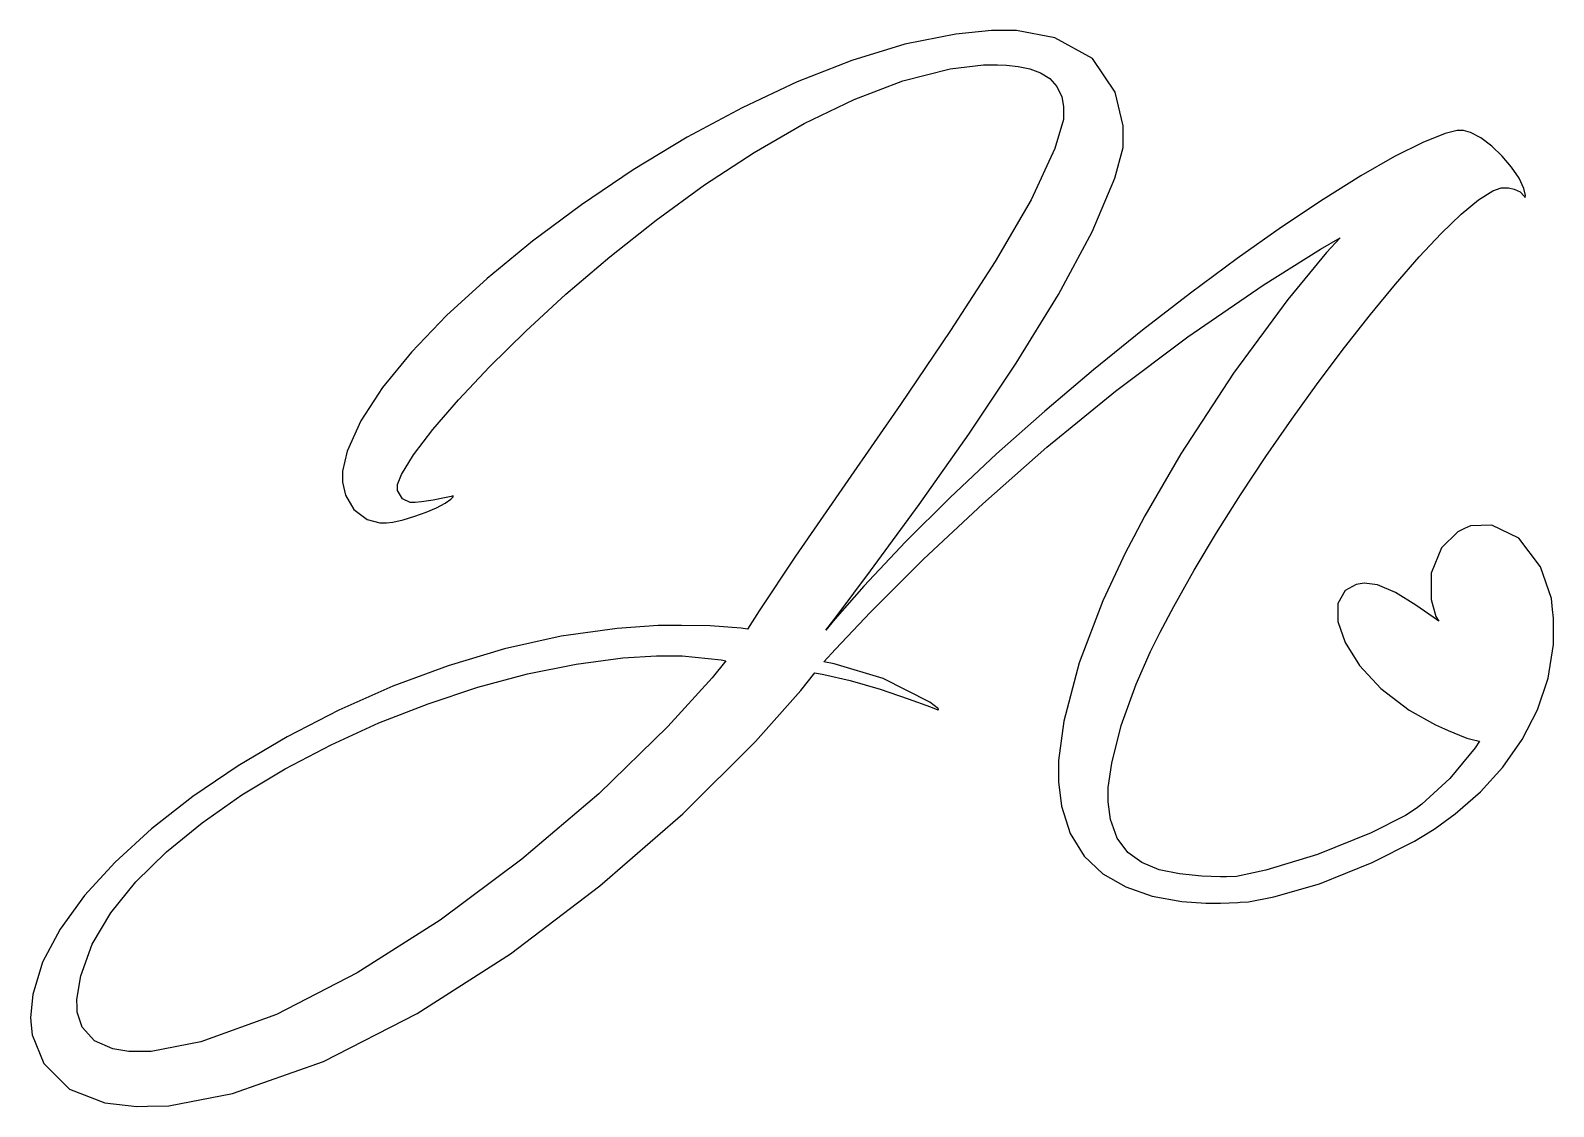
# Model space of a CAD drawing. Extents: x 0 to 107, y 0 to 75.
import ezdxf

# ---------------------------------------------------------------- set-up
doc = ezdxf.new("R2010")
doc.units = 0
doc.layers.get('0').update_dxf_attribs({"linetype": 'CONTINUOUS'})

msp = doc.modelspace()

# ---------------------------------------------------------------- linework, layer by layer
at = {"color": 0}
for p, q in [((64.9524, 75.2147), (61.3971, 74.4996)), ((67.4522, 75.4641), (64.9524, 75.2147)), ((68.2858, 75.4641), (67.4522, 75.4641)), ((69.1857, 75.4655), (68.2858, 75.4655)), ((68.2858, 75.4655), (68.2858, 75.4641)), ((71.888, 74.9625), (69.1857, 75.4655)), ((74.5077, 73.503), (71.888, 74.9625)), ((61.3971, 74.4996), (57.6792, 73.3683)), ((57.6792, 73.3683), (53.8607, 71.8742)), ((61.2539, 71.9459), (64.5488, 72.7756)), ((64.5488, 72.7756), (66.8898, 73.0677)), ((66.8898, 73.0677), (67.6712, 73.0677)), ((67.6712, 73.0677), (67.8737, 73.0677)), ((67.8737, 73.0677), (68.4858, 73.043)), ((68.4858, 73.043), (69.3166, 72.9548)), ((69.3166, 72.9548), (70.1241, 72.7812)), ((70.1241, 72.7812), (70.8713, 72.5029)), ((70.8713, 72.5029), (71.5186, 72.0975)), ((76.1076, 71.1634), (74.5077, 73.503)), ((53.8607, 71.8742), (49.9992, 70.0677)), ((57.8376, 70.6494), (61.2539, 71.9459)), ((71.5186, 72.0975), (72.0288, 71.5465)), ((72.0288, 71.5465), (72.3635, 70.8258)), ((54.3525, 68.9557), (57.8376, 70.6494)), ((72.3635, 70.8258), (72.4835, 70.1449)), ((76.6491, 68.804), (76.1076, 71.1634)), ((49.9992, 70.0677), (46.156, 68.0007)), ((72.4835, 70.1449), (72.4835, 69.9174)), ((72.4835, 69.9174), (72.4835, 69.2408)), ((50.8483, 66.9368), (54.3525, 68.9557)), ((72.4835, 69.2408), (71.8785, 67.2112)), ((76.6491, 68.0173), (76.6491, 68.804)), ((99.1898, 68.2625), (97.6147, 67.6423)), ((100.028, 68.4759), (99.1898, 68.2625)), ((100.307, 68.4759), (100.028, 68.4759)), ((100.467, 68.4759), (100.307, 68.4759)), ((100.948, 68.3355), (100.467, 68.4759)), ((101.674, 67.9524), (100.948, 68.3355)), ((46.156, 68.0007), (42.3926, 65.7229)), ((71.8785, 67.2112), (70.2151, 63.6157)), ((76.0748, 65.1288), (76.6491, 67.2952)), ((76.6491, 67.2952), (76.6491, 68.0173)), ((97.6147, 67.6423), (95.6303, 66.6461)), ((102.431, 67.3834), (101.674, 67.9524)), ((103.164, 66.6859), (102.431, 67.3834)), ((47.3784, 64.6645), (50.8483, 66.9368)), ((95.6303, 66.6461), (93.2889, 65.3052)), ((103.82, 65.9197), (103.164, 66.6859)), ((42.3926, 65.7229), (38.7696, 63.2852)), ((74.4954, 61.3805), (76.0748, 65.1288)), ((93.2889, 65.3052), (90.6406, 63.6489)), ((104.344, 65.1411), (103.82, 65.9197)), ((104.68, 64.4081), (104.344, 65.1411)), ((43.9939, 62.2074), (47.3784, 64.6645)), ((101.506, 63.6171), (102.514, 64.2482)), ((102.514, 64.2482), (103.092, 64.4659)), ((103.092, 64.4659), (103.287, 64.4659)), ((103.287, 64.4659), (103.367, 64.4659)), ((103.367, 64.4659), (103.608, 64.4564)), ((103.608, 64.4564), (104.009, 64.3805)), ((104.009, 64.3805), (104.422, 64.1766)), ((104.422, 64.1766), (104.71, 63.8912)), ((104.787, 63.9329), (104.68, 64.4081)), ((104.776, 63.7783), (104.787, 63.9329)), ((38.7696, 63.2852), (35.3452, 60.7399)), ((70.2151, 63.6157), (67.7115, 59.3136)), ((90.6406, 63.6489), (87.7369, 61.71)), ((100.294, 62.6138), (101.506, 63.6171)), ((104.71, 63.8912), (104.776, 63.7783)), ((40.7458, 59.6374), (43.9939, 62.2074)), ((98.902, 61.2733), (100.294, 62.6138)), ((35.3452, 60.7399), (32.1827, 58.1367)), ((72.1237, 57.0011), (74.4954, 61.3805)), ((87.7369, 61.71), (84.6282, 59.5189)), ((90.4586, 60.1832), (91.8298, 60.9713)), ((91.8298, 60.9713), (90.8734, 59.9338)), ((97.3624, 59.6346), (98.902, 61.2733)), ((86.4376, 57.6626), (90.4586, 60.1832)), ((90.8734, 59.9338), (88.1793, 56.6579)), ((37.6865, 57.0258), (40.7458, 59.6374)), ((67.7115, 59.3136), (64.5915, 54.489)), ((84.6282, 59.5189), (81.3675, 57.1059)), ((95.7033, 57.7356), (97.3624, 59.6346)), ((32.1827, 58.1367), (29.3398, 55.5279)), ((81.1858, 54.0561), (86.4376, 57.6626)), ((93.9546, 55.6147), (95.7033, 57.7356)), ((34.8685, 54.4421), (37.6865, 57.0258)), ((69.1734, 52.2153), (72.1237, 57.0011)), ((81.3675, 57.1059), (78.0023, 54.5028)), ((88.1793, 56.6579), (84.3746, 51.5056)), ((29.3398, 55.5279), (26.8786, 52.9664)), ((92.1438, 53.3107), (93.9546, 55.6147)), ((32.3412, 51.9575), (34.8685, 54.4421)), ((64.5915, 54.489), (61.0761, 49.324)), ((78.0023, 54.5028), (74.5864, 51.7384)), ((76.1312, 50.2476), (81.1858, 54.0561)), ((90.3016, 50.8593), (92.1438, 53.3107)), ((26.8786, 52.9664), (24.8598, 50.4984)), ((65.858, 47.2489), (69.1734, 52.2153)), ((30.1584, 49.6425), (32.3412, 51.9575)), ((74.5864, 51.7384), (71.1687, 48.8474)), ((84.3746, 51.5056), (80.6884, 45.8597)), ((24.8598, 50.4984), (23.3426, 48.1789)), ((71.3274, 46.3254), (76.1312, 50.2476)), ((88.4562, 48.2988), (90.3016, 50.8593)), ((28.3697, 47.5686), (30.1584, 49.6425)), ((61.0761, 49.324), (57.3885, 44.0009)), ((23.3426, 48.1789), (22.3876, 46.0583)), ((71.1687, 48.8474), (67.8021, 45.8569)), ((86.6359, 45.6696), (88.4562, 48.2988)), ((27.0288, 45.8061), (28.3697, 47.5686)), ((62.3905, 42.3291), (65.858, 47.2489)), ((22.3876, 46.0583), (22.0569, 44.6553)), ((67.8021, 45.8569), (64.5365, 42.799)), ((66.8306, 42.3817), (71.3274, 46.3254)), ((80.6884, 45.8597), (78.1636, 41.5396)), ((26.1869, 44.4267), (27.0288, 45.8061)), ((84.8706, 43.0057), (86.6359, 45.6696)), ((22.0569, 44.6553), (22.0569, 44.1868)), ((22.0569, 44.1868), (22.0569, 43.8838)), ((22.0569, 43.8838), (22.2622, 42.9701)), ((25.8947, 43.7321), (26.1869, 44.4267)), ((25.8947, 43.4993), (25.8947, 43.7321)), ((57.3885, 44.0009), (53.7464, 38.7036)), ((22.2622, 42.9701), (22.8506, 41.9682)), ((25.8947, 43.3063), (25.8947, 43.4993)), ((26.2447, 42.7274), (25.8947, 43.3063)), ((26.7987, 42.4684), (26.2447, 42.7274)), ((28.3862, 42.6339), (27.5814, 42.5168)), ((29.1896, 42.7838), (28.3862, 42.6339)), ((29.6471, 42.8847), (29.1896, 42.7838)), ((29.231, 42.4145), (29.6388, 42.6985)), ((29.6388, 42.6985), (29.7904, 42.8706)), ((29.7904, 42.9274), (29.6471, 42.8847)), ((29.7904, 42.8706), (29.7904, 42.9274)), ((64.5365, 42.799), (61.4218, 39.7055)), ((83.1896, 40.349), (84.8706, 43.0057)), ((22.8506, 41.9682), (23.7712, 41.2873)), ((26.9834, 42.4684), (26.7987, 42.4684)), ((27.1322, 42.4684), (26.9834, 42.4684)), ((27.1046, 41.4997), (27.8984, 41.789)), ((27.5814, 42.5168), (27.1322, 42.4684)), ((27.8984, 41.789), (28.6287, 42.1033)), ((28.6287, 42.1033), (29.231, 42.4145)), ((58.9841, 37.6823), (62.3905, 42.3291)), ((62.6953, 38.5064), (66.8306, 42.3817)), ((23.7712, 41.2873), (24.6765, 41.0365)), ((24.6765, 41.0365), (24.9783, 41.0365)), ((24.9783, 41.0365), (25.1285, 41.0365)), ((25.1285, 41.0365), (25.5791, 41.0972)), ((25.5791, 41.0972), (26.3095, 41.2598)), ((26.3095, 41.2598), (27.1046, 41.4997)), ((78.1636, 41.5396), (77.3934, 40.0625)), ((100.532, 40.6358), (100.073, 40.4192)), ((100.946, 40.8326), (100.532, 40.6358)), ((102.442, 40.8852), (100.946, 40.8326)), ((104.323, 39.9687), (102.442, 40.8852)), ((61.4218, 39.7055), (58.5114, 36.6077)), ((77.3934, 40.0625), (76.8145, 38.9696)), ((81.6211, 37.7349), (83.1896, 40.349)), ((100.073, 40.4192), (98.9182, 39.2963)), ((105.849, 37.9734), (104.323, 39.9687)), ((53.7464, 38.7036), (51.1997, 34.8974)), ((58.976, 34.7941), (62.6953, 38.5064)), ((76.8145, 38.9696), (75.2408, 35.6002)), ((98.9182, 39.2963), (98.1975, 37.5239)), ((56.6431, 34.5653), (58.9841, 37.6823)), ((80.1949, 35.202), (81.6211, 37.7349)), ((98.1975, 37.5239), (98.1936, 35.6898)), ((106.604, 35.7434), (105.849, 37.9734)), ((58.5114, 36.6077), (56.4995, 34.3173)), ((92.1826, 36.3142), (91.6658, 35.4005)), ((92.9555, 36.7358), (92.1826, 36.3142)), ((93.2286, 36.7785), (92.9555, 36.7358)), ((93.5193, 36.8254), (93.2286, 36.7785)), ((94.4354, 36.7012), (93.5193, 36.8254)), ((95.7157, 36.1654), (94.4354, 36.7012)), ((75.2408, 35.6002), (73.5764, 31.2484)), ((79.2427, 33.3968), (80.1949, 35.202)), ((91.6658, 35.4005), (91.6658, 34.1505)), ((97.1268, 35.282), (95.7157, 36.1654)), ((98.3298, 34.4413), (97.1268, 35.282)), ((98.1936, 35.6898), (98.527, 34.5019)), ((106.691, 34.9815), (106.604, 35.7434)), ((51.1997, 34.8974), (50.3756, 33.6131)), ((55.8546, 33.5332), (56.6431, 34.5653)), ((56.4995, 34.3173), (55.8546, 33.5332)), ((56.5256, 32.2116), (58.976, 34.7941)), ((91.6658, 34.1505), (92.1755, 32.6719)), ((98.7309, 34.1602), (98.3298, 34.4413)), ((98.527, 34.5019), (98.7309, 34.1602)), ((106.758, 34.3765), (106.691, 34.9815)), ((106.746, 32.5327), (106.758, 34.3765)), ((37.3447, 33.1129), (33.3968, 32.2323)), ((41.2584, 33.6655), (37.3447, 33.1129)), ((44.129, 33.857), (41.2584, 33.6655)), ((45.0868, 33.857), (44.129, 33.857)), ((45.7577, 33.857), (45.0868, 33.857)), ((47.7739, 33.8405), (45.7577, 33.857)), ((49.9318, 33.6834), (47.7739, 33.8405)), ((50.3756, 33.6131), (49.9318, 33.6834)), ((78.9411, 32.7877), (79.2427, 33.3968)), ((33.3968, 32.2323), (29.4569, 31.0569)), ((55.7308, 31.3325), (56.5256, 32.2116)), ((77.5751, 29.7684), (78.5742, 32.0463)), ((78.5742, 32.0463), (78.9411, 32.7877)), ((92.1755, 32.6719), (93.1855, 31.072)), ((106.378, 30.1873), (106.746, 32.5327)), ((29.4569, 31.0569), (25.5764, 29.6182)), ((34.9856, 30.4781), (38.3868, 31.1685)), ((38.3868, 31.1685), (41.6719, 31.597)), ((41.6719, 31.597), (44.0104, 31.7445)), ((44.0104, 31.7445), (44.7904, 31.7445)), ((44.7904, 31.7445), (45.8075, 31.7445)), ((45.8075, 31.7445), (48.5429, 31.4579)), ((48.8583, 31.4), (47.9048, 30.2066)), ((48.5429, 31.4579), (48.8583, 31.4)), ((56.4388, 31.1878), (55.7308, 31.3325)), ((59.8759, 30.1694), (56.4388, 31.1878)), ((73.5764, 31.2484), (72.5039, 27.1666)), ((93.1855, 31.072), (94.6863, 29.4611)), ((31.5213, 29.5479), (34.9856, 30.4781)), ((47.9048, 30.2066), (44.8179, 26.8056)), ((54.1168, 29.3136), (55.1021, 30.5594)), ((55.1021, 30.5594), (55.7223, 30.4436)), ((55.7223, 30.4436), (57.5716, 30.0206)), ((57.5716, 30.0206), (59.6554, 29.4211)), ((63.1321, 28.5075), (59.8759, 30.1694)), ((105.635, 27.9673), (106.378, 30.1873)), ((25.5764, 29.6182), (21.8006, 27.9508)), ((28.0431, 28.3986), (31.5213, 29.5479)), ((50.9365, 25.75), (54.1168, 29.3136)), ((59.6554, 29.4211), (61.6095, 28.7473)), ((76.5267, 26.8814), (77.5751, 29.7684)), ((94.6863, 29.4611), (96.6706, 27.9466)), ((21.8006, 27.9508), (18.1777, 26.0876)), ((24.6021, 27.0509), (28.0431, 28.3986)), ((61.6095, 28.7473), (63.1719, 28.1726)), ((63.7508, 28.039), (63.1321, 28.5075)), ((63.1719, 28.1726), (63.6944, 27.9811)), ((63.6944, 27.9811), (63.7081, 27.9811)), ((63.7081, 27.9811), (63.7508, 28.039)), ((63.7508, 28.039), (63.7508, 28.039)), ((96.6706, 27.9466), (98.4924, 26.9159)), ((104.565, 25.8878), (105.635, 27.9673)), ((21.2507, 25.524), (24.6021, 27.0509)), ((44.8179, 26.8056), (39.9867, 22.1051)), ((72.5039, 27.1666), (72.1237, 24.423)), ((75.8553, 24.2425), (76.5267, 26.8814)), ((98.4924, 26.9159), (99.1291, 26.6389)), ((99.1291, 26.6389), (99.3895, 26.5314)), ((18.1777, 26.0876), (14.756, 24.0605)), ((45.8488, 20.694), (50.9365, 25.75)), ((99.3895, 26.5314), (100.175, 26.2048)), ((100.175, 26.2048), (100.701, 25.9967)), ((100.701, 25.9967), (101.057, 25.8961)), ((101.057, 25.8961), (101.457, 25.812)), ((101.59, 25.7831), (101.279, 25.3132)), ((101.457, 25.812), (101.59, 25.7831)), ((103.218, 23.971), (104.565, 25.8878)), ((18.0385, 23.8387), (21.2507, 25.524)), ((101.279, 25.3132), (99.5109, 23.18)), ((14.756, 24.0605), (11.581, 21.9039)), ((15.0165, 22.0183), (18.0385, 23.8387)), ((72.1237, 24.423), (72.1237, 23.5079)), ((72.1237, 23.5079), (72.1237, 22.9388)), ((75.6186, 22.5323), (75.8553, 24.2425)), ((101.638, 22.2346), (103.218, 23.971)), ((72.1237, 22.9388), (72.3374, 21.2287)), ((75.6186, 21.9618), (75.6186, 22.5323)), ((99.5109, 23.18), (97.5512, 21.3747)), ((11.581, 21.9039), (8.70232, 19.6494)), ((12.2356, 20.0808), (15.0165, 22.0183)), ((39.9867, 22.1051), (34.597, 17.519)), ((75.6186, 21.5484), (75.6186, 21.9618)), ((75.7784, 20.3054), (75.6186, 21.5484)), ((97.5512, 21.3747), (97.1448, 21.0688)), ((99.8774, 20.6968), (101.638, 22.2346)), ((40.0625, 15.66), (45.8488, 20.694)), ((72.3374, 21.2287), (72.9534, 19.3146)), ((76.2413, 18.999), (75.7784, 20.3054)), ((96.4008, 20.581), (93.9987, 19.3738)), ((97.1448, 21.0688), (96.4008, 20.581)), ((98.4705, 19.6812), (99.8774, 20.6968)), ((8.70232, 19.6494), (6.16536, 17.3302)), ((9.74824, 18.0468), (12.2356, 20.0808)), ((72.9534, 19.3146), (73.9359, 17.7491)), ((93.9987, 19.3738), (90.2561, 17.8649)), ((97.0414, 18.7978), (97.9812, 19.378)), ((97.9812, 19.378), (98.4705, 19.6812)), ((76.98, 18.0068), (76.2413, 18.999)), ((94.0816, 17.2889), (97.0414, 18.7978)), ((6.16536, 17.3302), (4.01835, 14.9806)), ((7.60539, 15.9398), (9.74824, 18.0468)), ((34.597, 17.519), (28.8864, 13.2705)), ((73.9359, 17.7491), (75.245, 16.513)), ((77.9681, 17.2847), (76.98, 18.0068)), ((79.1792, 16.7942), (77.9681, 17.2847)), ((90.2561, 17.8649), (86.6415, 16.7652)), ((90.3813, 15.8089), (94.0816, 17.2889)), ((75.245, 16.513), (76.8435, 15.5842)), ((80.5864, 16.4937), (79.1792, 16.7942)), ((82.1626, 16.3421), (80.5864, 16.4937)), ((83.4528, 16.3008), (82.1626, 16.3421)), ((83.8839, 16.3008), (83.4528, 16.3008)), ((84.5757, 16.3256), (83.8839, 16.3008)), ((86.6415, 16.7652), (84.5757, 16.3256)), ((4.01835, 14.9806), (2.30821, 12.6325)), ((5.8553, 13.7763), (7.60539, 15.9398)), ((33.7978, 10.9182), (40.0625, 15.66)), ((76.8435, 15.5842), (78.6956, 14.9448)), ((78.6956, 14.9448), (80.7628, 14.5769)), ((87.1968, 14.8966), (90.3813, 15.8089)), ((80.7628, 14.5769), (82.4452, 14.457)), ((82.4452, 14.457), (83.0076, 14.457)), ((83.0076, 14.457), (83.4651, 14.457)), ((83.4651, 14.457), (84.6832, 14.4997)), ((84.6832, 14.4997), (84.8416, 14.5135)), ((84.8416, 14.5135), (85.4343, 14.5562)), ((85.4343, 14.5562), (87.1968, 14.8966)), ((4.55306, 11.5796), (5.8553, 13.7763)), ((28.8864, 13.2705), (23.0863, 9.58014)), ((2.30821, 12.6325), (1.08314, 10.3188)), ((3.74551, 9.37066), (4.55306, 11.5796)), ((27.2796, 6.73724), (33.7978, 10.9182)), ((1.08314, 10.3188), (0.39137, 8.07254)), ((3.47955, 7.71839), (3.74551, 9.37066)), ((23.0863, 9.58014), (17.4308, 6.66972)), ((0.39137, 8.07254), (0.23013, 6.45612)), ((3.48782, 7.16855), (3.47955, 7.71839)), ((0.23013, 6.45612), (0.27974, 5.92695)), ((3.49608, 6.82265), (3.48782, 7.16855)), ((3.84059, 5.79191), (3.49608, 6.82265)), ((17.4308, 6.66972), (12.157, 4.76112)), ((20.7271, 3.38722), (27.2796, 6.73724)), ((0.27974, 5.92695), (0.35416, 5.23931)), ((4.71978, 4.82727), (3.84059, 5.79191)), ((0.35416, 5.23931), (1.15617, 3.23701)), ((5.9848, 4.26089), (4.71978, 4.82727)), ((12.157, 4.76112), (8.66235, 4.07487)), ((1.15617, 3.23701), (2.95038, 1.45934)), ((7.11895, 4.07487), (5.9848, 4.26089)), ((7.4979, 4.07487), (7.11895, 4.07487)), ((8.66235, 4.07487), (7.4979, 4.07487)), ((14.3647, 1.13688), (20.7271, 3.38722)), ((2.95038, 1.45934), (5.44326, 0.49747)), ((9.90533, 0.28388), (14.3647, 1.13688)), ((5.44326, 0.49747), (7.67292, 0.23564)), ((7.67292, 0.23564), (8.41431, 0.25494)), ((8.41431, 0.25494), (9.90533, 0.28388))]:
    msp.add_line(p, q, dxfattribs=at)

doc.saveas('drawing.dxf')
